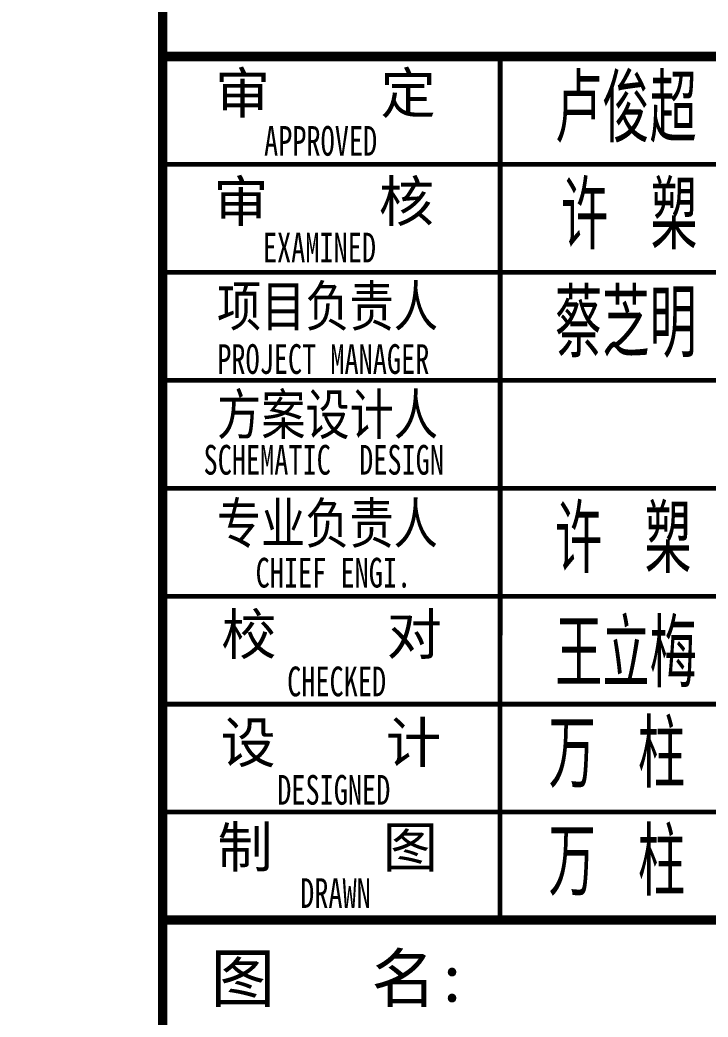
# Model space of a CAD drawing. Extents: x 169490 to 7584583, y -2399407 to 1374371.
# Drawn here: x 689825 to 694923, y 570779 to 578168 of the extents above; entities that cross this region are included whole.
import ezdxf
from ezdxf.enums import TextEntityAlignment as Align

# ---------------------------------------------------------------- set-up
doc = ezdxf.new("R2010")
doc.units = 0
doc.header["$LTSCALE"] = 100
doc.layers.get('0').update_dxf_attribs({"linetype": 'CONTINUOUS'})
doc.layers.add('图框', color=140, linetype='CONTINUOUS')
doc.layers.add('图签文字', color=147, linetype='CONTINUOUS')
doc.styles.add('建筑图签-1', font='simhei.ttf', dxfattribs={"width": 0.7})
doc.styles.add('建筑图签-2', font='TXT.shx', dxfattribs={"width": 0.5, "bigfont": 'HZTXT.shx'})

# ---------------------------------------------------------------- blocks, each defined once
blk = doc.blocks.new('tq123')
at = {"layer": '图框'}
for points, const_width in [([(-6995.1, 0), (-6995.1, 57400)], 70), ([(4.9, 13200.3), (-6995.1, 13200.3)], 70), ([(-6995.1, 13200.3), (4.9, 13200.3)], 70), ([(-4495.6, 6800.3), (-4495.1, 13200.3)], 35), ([(-6995.1, 12400.3), (4.9, 12400.3)], 35), ([(-6995.1, 11600.3), (4.9, 11600.3)], 35), ([(-6995.1, 10800.3), (4.9, 10800.3)], 35), ([(-6995.1, 10000.3), (4.9, 10000.3)], 35), ([(-6995.1, 9200.3), (4.9, 9200.3)], 35), ([(-6995.1, 8400.3), (4.9, 8400.3)], 35), ([(-6995.1, 7600.3), (4.9, 7600.3)], 35), ([(-6995.1, 6800.3), (4.9, 6800.3)], 70)]:
    blk.add_lwpolyline(points, dxfattribs=dict(at, const_width=const_width))
at = {"layer": '图框', "style": '建筑图签-1', "width": 0.7}
for s, p in [('APPROVED ', (-6244.4, 12464.7)), ('EXAMINED  ', (-6253, 11674.2, -1799)), ('PROJECT MANAGER', (-6591.2, 10848, -1799)), ('SCHEMATIC  DESIGN', (-6692.5, 10101.4, -1799))]:
    blk.add_text(s, height=220, dxfattribs=at).set_placement(p)
for s, p in [('CHIEF ENGI.', (-5730.6, 9374.8)), ('CHECKED  ', (-5602, 8568.8)), ('DESIGNED ', (-5675.5, 7765.5)), (' DRAWN   ', (-5610.5, 7000.5))]:
    blk.add_text(s, height=220, dxfattribs=at).set_placement(p, align=Align.MIDDLE)
at = {"layer": '图签文字', "color": 7, "style": '建筑图签-1'}
for s, height, p in [('审    定', 300, (-6607.4, 12779.2)), ('审    核', 300, (-6620.5, 11976.9)), ('校    对', 300, (-6561.7, 8768.2)), ('设    计', 300, (-6567.2, 7966.5)), ('制    图', 300, (-6590.2, 7191.7)), ('图   名:', 350, (-6639.8, 6195.2))]:
    blk.add_text(s, height=height, dxfattribs=at).set_placement(p)
at = {"layer": '图签文字', "color": 1, "style": '建筑图签-2', "width": 0.7}
for s, p in [('卢俊超', (-4088.9, 12561.9)), ('许 槊', (-4044.4, 11770.9)), ('蔡芝明', (-4088.9, 10970.9)), ('许 槊', (-4088.9, 9370.9)), ('王立梅', (-4088.1, 8524.1)), ('万 柱', (-4137.3, 7780.4)), ('万 柱', (-4137.3, 6980.4))]:
    blk.add_text(s, height=500, dxfattribs=at).set_placement(p)
at = {"layer": '图签文字', "color": 7, "style": '建筑图签-1', "width": 0.8}
for s, p in [('项目负责人', (-6592.6, 11200.7)), ('方案设计人', (-6592.6, 10398.1)), ('专业负责人', (-6593.9, 9591.6))]:
    blk.add_text(s, height=300, dxfattribs=at).set_placement(p)

msp = doc.modelspace()

# ---------------------------------------------------------------- linework, layer by layer
at = {"ltscale": 10}
msp.add_lwpolyline([(690882.7, 622096.8), (596277.8, 622096.8), (596277.8, 564696.8), (690882.7, 564696.8)], close=True, dxfattribs=at)

# ---------------------------------------------------------------- block references
msp.add_blockref('tq123', (697877.8, 564696.8))

doc.saveas('drawing.dxf')
